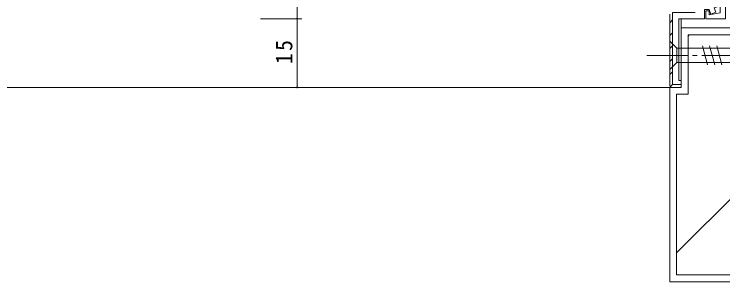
# Model space of a CAD drawing. Units: millimetres on the paper. Extents: x -420 to 373, y -297 to 267.
# Drawn here: x 73.6 to 228.6, y -183.5 to -125 of the extents above; entities that cross this region are included whole.
import ezdxf

# ---------------------------------------------------------------- set-up
doc = ezdxf.new("R2010")
doc.units = ezdxf.units.MM
doc.linetypes.add('CHAIN2', pattern=[12, 9, -1, 1, -1])
for name, color, linetype, lineweight in [('0-3_YKK_12', 2, 'Continuous', 9), ('0-4_YSS_K', 3, 'Continuous', 9), ('0-5_YKK_D', 6, 'Continuous', 9), ('0-6_YKK_13', 4, 'Continuous', 9), ('0-7_YKK_11', 7, 'Continuous', 9)]:
    doc.layers.add(name, color=color, linetype=linetype, lineweight=lineweight)
doc.styles.add('ＭＳ ゴシック', font='')
doc.styles.get('ＭＳ ゴシック').set_extended_font_data('MS Gothic')

msp = doc.modelspace()

# ---------------------------------------------------------------- linework, layer by layer
at = {"layer": '0-3_YKK_12'}
for p, q in [((219.469, -141.011), (219.469, -126.011)), ((-65.531, -141.011), (219.469, -141.011))]:
    msp.add_line(p, q, dxfattribs=at)
at = {"layer": '0-4_YSS_K'}
for p, q in [((220.969, -129.798), (221.256, -129.511)), ((218.469, -177.199), (235.469, -160.199))]:
    msp.add_line(p, q, dxfattribs=at)
for points in [[(219.469, -128.011), (219.469, -141.011), (216.969, -141.011), (216.969, -183.52), (241.969, -183.52), (241.969, -173.52), (236.969, -173.52), (236.969, -158.52), (241.969, -158.52), (241.969, -128.011)], [(220.969, -129.511), (220.969, -142.511), (218.469, -142.511), (218.469, -182.02), (240.469, -182.02), (240.469, -175.02), (235.469, -175.02), (235.469, -157.02), (240.469, -157.02), (240.469, -129.511)]]:
    msp.add_lwpolyline(points, close=True, dxfattribs=at)
at = {"layer": '0-5_YKK_D'}
for p, q in [((135.469, -40.011), (135.469, -126.011)), ((127.469, -126.011), (136.469, -126.011)), ((127.469, -126.011), (136.469, -126.011)), ((135.469, -126.011), (135.469, -141.011)), ((127.469, -141.011), (136.469, -141.011)), ((216.969, -141.427), (216.969, -160.011))]:
    msp.add_line(p, q, dxfattribs=at)
for centre, start, end in [((135.469, -126.011), 90, 270), ((135.469, -126.011), 90, 270), ((135.469, -126.011), 270, 90), ((135.469, -126.011), 270, 90), ((135.469, -141.011), 90, 270), ((135.469, -141.011), 270, 90)]:
    msp.add_arc(centre, 0.106, start, end, dxfattribs=at)
at = {"layer": '0-6_YKK_13'}
for p, q in [((216.971, -130.91), (218.521, -132.46)), ((216.971, -130.91), (216.971, -137.11)), ((218.521, -132.46), (218.521, -135.56)), ((232.055, -132.46), (218.521, -132.46)), ((225.264, -136.11), (224.139, -131.91)), ((226.817, -136.11), (225.692, -131.91)), ((228.37, -136.11), (227.245, -131.91)), ((216.971, -137.11), (218.521, -135.56)), ((218.521, -135.56), (232.055, -135.56))]:
    msp.add_line(p, q, dxfattribs=at)
at = {"layer": '0-6_YKK_13', "linetype": 'CHAIN2'}
msp.add_line((211.971, -134.01), (238.458, -134.01), dxfattribs=at)
at = {"layer": '0-7_YKK_11'}
for p, q in [((216.969, -140.711), (216.969, -125.011)), ((216.969, -126.869), (217.569, -126.269)), ((216.969, -129.698), (217.569, -129.098)), ((216.969, -132.526), (217.569, -131.926)), ((216.969, -135.354), (217.569, -134.754)), ((216.969, -138.183), (217.569, -137.583)), ((217.057, -140.923), (217.569, -140.411))]:
    msp.add_line(p, q, dxfattribs=at)
for points in [[(225.569, -108.011), (225.569, -108.911), (225.869, -109.211), (226.369, -108.711), (226.369, -107.811), (227.969, -107.811), (227.969, -124.746), (225.569, -125.169), (225.569, -124.311), (224.869, -124.311), (224.869, -126.011), (229.169, -126.011), (229.169, -110.011), (252.969, -110.011), (252.969, -101.011), (251.969, -101.011), (251.339, -102.103), (251.339, -103.011), (251.769, -103.011), (251.769, -108.811), (229.569, -108.811)], [(227.469, -108.211), (227.969, -108.711), (227.969, -123.189), (226.713, -123.646), (227.055, -124.585), (225.927, -124.996), (225.569, -124.011), (224.569, -124.011), (224.569, -126.011), (218.969, -126.011), (218.969, -139.511), (219.469, -139.511), (219.469, -141.011), (217.269, -141.011), (216.969, -140.711), (217.269, -141.011)], [(216.969, -140.711), (217.269, -141.011), (219.469, -141.011), (219.469, -140.411), (217.569, -140.411), (217.569, -124.611), (222.562, -124.611)], [(216.969, -125.011), (216.969, -140.711), (216.969, -125.011)]]:
    msp.add_lwpolyline(points, dxfattribs=at)

# ---------------------------------------------------------------- texts
at = {"layer": '0-5_YKK_D', "color": 3, "insert": (134.469, -135.911), "char_height": 3.666, "attachment_point": 7, "rotation": 90, "style": 'ＭＳ ゴシック'}
msp.add_mtext('\\T1.21;\\W0.95;15', dxfattribs=at)

doc.saveas('drawing.dxf')
